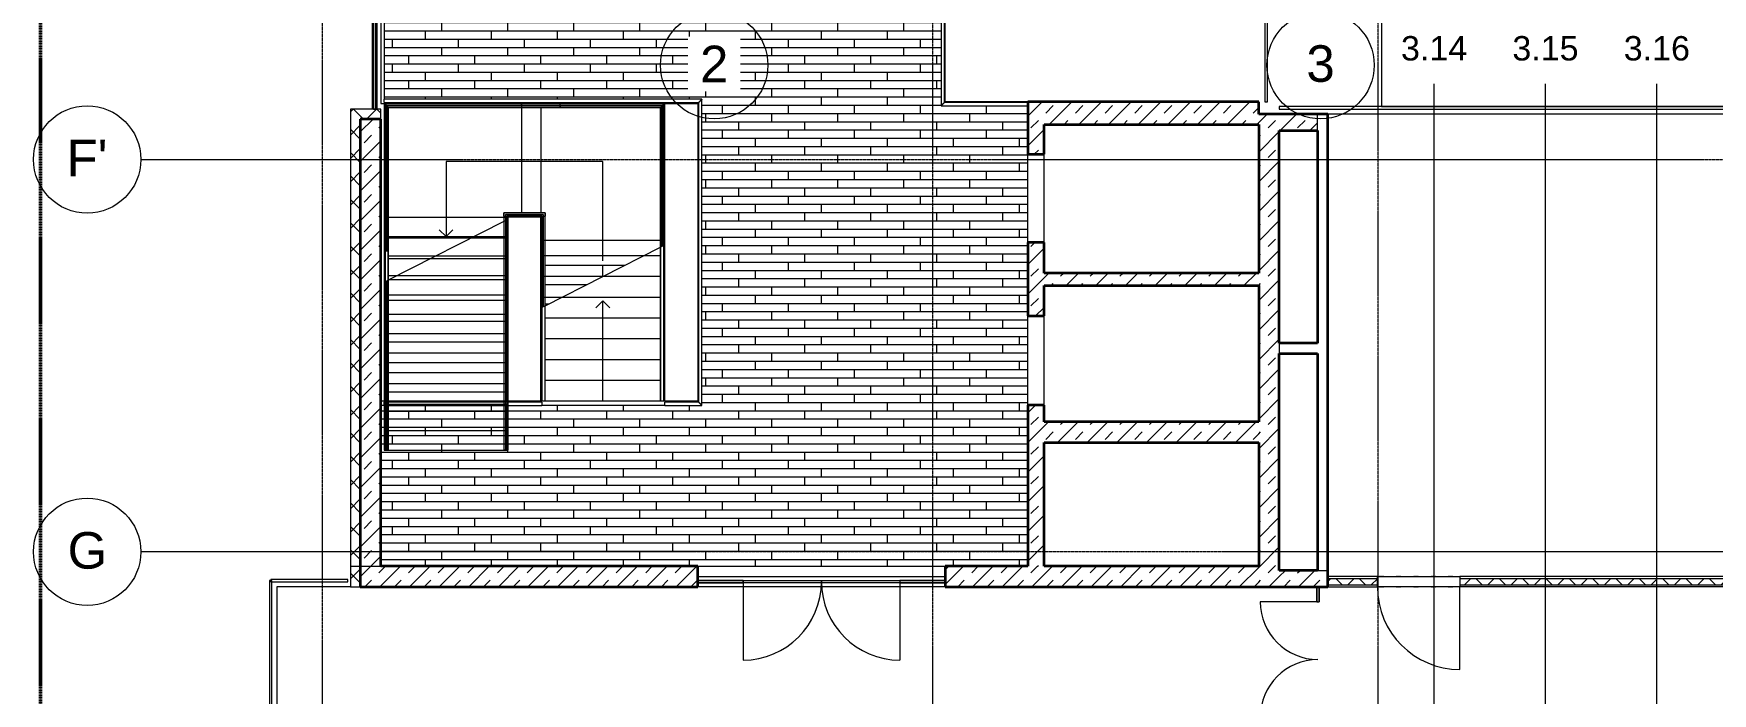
# Model space of a CAD drawing. Header units: millimetres. Extents: x -309577 to 26510, y -302335 to 26695.
# Drawn here: x -298739 to -278389, y -288648 to -280659 of the extents above; entities that cross this region are included whole.
import ezdxf

# ---------------------------------------------------------------- set-up
doc = ezdxf.new("R2010")
doc.units = ezdxf.units.MM
for name, pattern in [('Achse', [10, 5, -2.5, 0, -2.5]), ('Rasterlinie', [22.225, 12.7, -3.175, 3.175, -3.175]), ('Verdeckt', [3, 2, -1]), ('Über Schnittebene 1', [1, 0, -1])]:
    doc.linetypes.add(name, pattern=pattern)
for name, color, linetype, lineweight in [('A-ANNO-SYMB', 6, 'Continuous', 9), ('A-ANNO-TEXT', 2, 'Continuous', 9), ('A-DOOR', 1, 'Continuous', 9), ('A-FLOR-HRAL', 1, 'Continuous', 9), ('A-FLOR-OTLN', 6, 'Continuous', 9), ('A-FLOR-PATT', 8, 'Continuous', 9), ('A-FLOR-STRS', 2, 'Continuous', 9), ('A-GLAZ', 6, 'Continuous', 9), ('A-SECT-MBND', 5, 'Verdeckt', 9), ('A-WALL', 2, 'Continuous', 9), ('A-WALL-PATT', 2, 'Continuous', 35), ('S-GRID', 1, 'Continuous', 9)]:
    doc.layers.add(name, color=color, linetype=linetype, lineweight=lineweight)
pattern_1 = [(180, (0, 0), (-6e-14, -500), [])]
pattern_2 = [(0, (-290588.69, -283025.49), (0, 100), []), (90, (-290588.69, -283025.49), (-200, 200), [100, -700]), (90, (-290188.69, -282925.49), (-200, 200), [100, -700])]
pattern_3 = [(45, (0, 0), (-179.60512, 179.60512), []), (45, (179.6, 0), (-179.60512, 179.60512), [127, -127])]
pattern_4 = [(45, (0, 0), (-141.42136, 141.42136), []), (135, (0, 0), (-141.42136, -141.42136), [])]

# ---------------------------------------------------------------- blocks, each defined once
blk = doc.blocks.new('Geländer - Geländer-380582-Ebene 2')
at = {"layer": 'A-FLOR-HRAL'}
for p, q in [((-290639, -281454), (-294489, -281454)), ((-294489, -281494), (-294489, -281454)), ((-294489, -281494), (-290679, -281494)), ((-290679, -281494), (-290679, -285121)), ((-290639, -285161), (-290639, -281454)), ((-290679, -285121), (-291089, -285121)), ((-291089, -285161), (-291089, -285121)), ((-291089, -285161), (-290639, -285161))]:
    blk.add_line(p, q, dxfattribs=at)
for points in [[(-290639, -281454), (-290639, -281454), (-290639, -281454), (-290640, -281455), (-290641, -281456), (-290643, -281457), (-290644, -281459), (-290645, -281460), (-290646, -281461), (-290648, -281463), (-290650, -281465), (-290651, -281466), (-290652, -281467), (-290654, -281468), (-290655, -281470), (-290656, -281471), (-290657, -281472), (-290659, -281474), (-290660, -281475), (-290661, -281476), (-290663, -281478), (-290664, -281479), (-290665, -281480), (-290666, -281481), (-290668, -281482), (-290669, -281484), (-290670, -281485), (-290671, -281486), (-290673, -281487), (-290674, -281489), (-290675, -281490), (-290676, -281491), (-290677, -281492), (-290678, -281493), (-290679, -281494), (-290679, -281494)], [(-290639, -285161), (-290639, -285161), (-290639, -285161), (-290640, -285160), (-290641, -285158), (-290643, -285157), (-290644, -285156), (-290645, -285155), (-290646, -285153), (-290648, -285151), (-290650, -285150), (-290651, -285149), (-290652, -285147), (-290654, -285146), (-290655, -285145), (-290656, -285144), (-290657, -285142), (-290659, -285141), (-290660, -285140), (-290661, -285138), (-290663, -285137), (-290664, -285136), (-290665, -285135), (-290666, -285133), (-290668, -285132), (-290669, -285131), (-290670, -285130), (-290671, -285129), (-290673, -285127), (-290674, -285126), (-290675, -285125), (-290676, -285124), (-290677, -285123), (-290678, -285121), (-290679, -285121), (-290679, -285121)]]:
    blk.add_open_spline(points, degree=3, knots=[0, 0, 0, 0, 0.083333, 0.125, 0.166667, 0.208333, 0.229167, 0.25, 0.291667, 0.333333, 0.354167, 0.375, 0.395833, 0.416667, 0.4375, 0.458333, 0.479167, 0.5, 0.520833, 0.541667, 0.5625, 0.583333, 0.604167, 0.625, 0.645833, 0.666667, 0.6875, 0.708333, 0.75, 0.770833, 0.791667, 0.833333, 0.875, 0.916667, 1, 1, 1, 1], dxfattribs=at)
blk = doc.blocks.new('Geländer - Geländer-380583-Ebene 2')
at = {"layer": 'A-FLOR-HRAL'}
for p, q in [((-287739, -279983), (-287739, -281533)), ((-287699, -281493), (-287699, -279983)), ((-287739, -281533), (-286689, -281533)), ((-286689, -281493), (-287699, -281493))]:
    blk.add_line(p, q, dxfattribs=at)
blk.add_open_spline([(-287699, -281493), (-287699, -281493), (-287699, -281493), (-287700, -281494), (-287701, -281496), (-287703, -281497), (-287704, -281498), (-287705, -281499), (-287706, -281501), (-287708, -281503), (-287710, -281504), (-287711, -281505), (-287712, -281507), (-287714, -281508), (-287715, -281509), (-287716, -281510), (-287717, -281512), (-287719, -281513), (-287720, -281514), (-287721, -281516), (-287723, -281517), (-287724, -281518), (-287725, -281519), (-287726, -281521), (-287728, -281522), (-287729, -281523), (-287730, -281524), (-287731, -281526), (-287733, -281527), (-287734, -281528), (-287735, -281529), (-287736, -281530), (-287737, -281532), (-287738, -281533), (-287739, -281533), (-287739, -281533)], degree=3, knots=[0, 0, 0, 0, 0.083333, 0.125, 0.166667, 0.208333, 0.229167, 0.25, 0.291667, 0.333333, 0.354167, 0.375, 0.395833, 0.416667, 0.4375, 0.458333, 0.479167, 0.5, 0.520833, 0.541667, 0.5625, 0.583333, 0.604167, 0.625, 0.645833, 0.666667, 0.6875, 0.708333, 0.75, 0.770833, 0.791667, 0.833333, 0.875, 0.916667, 1, 1, 1, 1], dxfattribs=at)
blk = doc.blocks.new('Systemelement - Verglasung-313479-Ebene 2')
at = {"layer": 'A-GLAZ'}
for p, q in [((-275, 15), (275, 15)), ((-275, 15), (-275, -15)), ((275, 15), (275, -15)), ((275, -15), (-275, -15))]:
    blk.add_line(p, q, dxfattribs=at)
blk = doc.blocks.new('Systemelement - Verglasung-313480-Ebene 2')
at = {"layer": 'A-GLAZ'}
for p, q in [((-950, 15), (950, 15)), ((-950, 15), (-950, -15)), ((950, 15), (950, -15)), ((950, -15), (-950, -15))]:
    blk.add_line(p, q, dxfattribs=at)
blk = doc.blocks.new('Systemelement - Metallpanel-313481-Ebene 2')
at = {"layer": 'A-GLAZ'}
h = blk.add_hatch(dxfattribs=at)
h.set_pattern_fill('FP_1', color=256, style=0, pattern_type=2)
h.set_pattern_definition(pattern_1)
h.paths.add_polyline_path([(-795, 15), (745, 15), (745, 25), (-795, 25)], flags=0)
h.paths.add_polyline_path([(-795, -25), (745, -25), (745, -15), (-795, -15)], flags=0)
for p, q in [((-795, 25), (745, 25)), ((745, -25), (-795, -25))]:
    blk.add_line(p, q, dxfattribs=at)
blk = doc.blocks.new('Geländer - Geländer-380586-Ebene 2')
at = {"layer": 'A-FLOR-HRAL'}
for p, q in [((-292579, -285121), (-294489, -285121)), ((-294489, -285161), (-294489, -285121)), ((-294489, -285161), (-292579, -285161)), ((-292579, -285121), (-292579, -285161))]:
    blk.add_line(p, q, dxfattribs=at)
blk = doc.blocks.new('Systemelement - Verglasung-313482-Ebene 2')
at = {"layer": 'A-GLAZ'}
for p, q in [((-795, 15), (795, 15)), ((795, -15), (-795, -15))]:
    blk.add_line(p, q, dxfattribs=at)
blk = doc.blocks.new('Drehflügel 1-flg - Variabel1 - Drehflügel 1-flg - Variabel-349503-Ebene 2')
at = {"layer": 'A-DOOR'}
blk.add_line((500, -1077), (500, -77), dxfattribs=at)
blk.add_arc((500, -77), 1000, 180, 270, dxfattribs=at)
blk = doc.blocks.new('Systemelement - Verglasung-313619-Ebene 2')
at = {"layer": 'A-GLAZ'}
for p, q in [((-90, 15), (90, 15)), ((-90, 15), (-90, -15)), ((90, 15), (90, -15)), ((90, -15), (-90, -15))]:
    blk.add_line(p, q, dxfattribs=at)
blk = doc.blocks.new('Geländer - Geländer-389416-Ebene 2')
at = {"layer": 'A-FLOR-HRAL'}
for p, q in [((-294479, -281514), (-294479, -282653)), ((-292831, -281514), (-294479, -281514)), ((-294439, -282653), (-294439, -281554)), ((-294439, -281554), (-292831, -281554)), ((-292361, -281514), (-292831, -281514)), ((-292831, -281554), (-292361, -281554)), ((-291099, -281514), (-292361, -281514)), ((-292361, -281554), (-291139, -281554)), ((-291139, -281554), (-291139, -283159)), ((-291099, -283159), (-291099, -281514)), ((-294479, -282653), (-294479, -285121)), ((-294439, -285121), (-294439, -282653)), ((-291139, -283159), (-291139, -285111)), ((-291099, -285111), (-291099, -283159)), ((-294479, -285161), (-294479, -285701)), ((-294439, -285701), (-294439, -285161))]:
    blk.add_line(p, q, dxfattribs=at)
blk.add_lwpolyline([(-294439, -285701), (-294439, -285701), (-294441, -285701), (-294445, -285701), (-294449, -285701), (-294454, -285701), (-294459, -285701), (-294464, -285701), (-294469, -285701), (-294473, -285701), (-294476, -285701), (-294478, -285701), (-294479, -285701)], dxfattribs=at)
for points, knots in [([(-294439, -281554), (-294439, -281554), (-294439, -281553), (-294440, -281552), (-294441, -281551), (-294443, -281550), (-294444, -281549), (-294445, -281547), (-294446, -281546), (-294448, -281545), (-294449, -281544), (-294450, -281542), (-294451, -281541), (-294452, -281540), (-294454, -281539), (-294455, -281538), (-294456, -281536), (-294457, -281535), (-294459, -281534), (-294460, -281532), (-294461, -281531), (-294463, -281530), (-294464, -281528), (-294465, -281527), (-294466, -281526), (-294468, -281525), (-294469, -281524), (-294470, -281523), (-294471, -281521), (-294473, -281520), (-294474, -281519), (-294475, -281517), (-294476, -281516), (-294477, -281515), (-294478, -281514), (-294479, -281514), (-294479, -281514)], [-1, -1, -1, -1, -0.916667, -0.875, -0.833333, -0.791667, -0.770833, -0.75, -0.708333, -0.6875, -0.666667, -0.645833, -0.625, -0.604167, -0.583333, -0.5625, -0.541667, -0.520833, -0.5, -0.479167, -0.458333, -0.4375, -0.416667, -0.395833, -0.375, -0.354167, -0.333333, -0.3125, -0.291667, -0.25, -0.229167, -0.208333, -0.166667, -0.125, -0.083333, 0, 0, 0, 0]), ([(-292831, -281514), (-292830, -281514), (-292829, -281514), (-292827, -281516), (-292826, -281519), (-292825, -281524), (-292824, -281528), (-292824, -281535), (-292824, -281542), (-292826, -281548), (-292827, -281551), (-292829, -281553), (-292830, -281554), (-292831, -281554)], [0, 0, 0, 0, 0.083333, 0.166667, 0.25, 0.333333, 0.416667, 0.5, 0.666667, 0.75, 0.833333, 0.916667, 1, 1, 1, 1]), ([(-292361, -281554), (-292360, -281554), (-292359, -281553), (-292357, -281551), (-292356, -281548), (-292354, -281542), (-292353, -281534), (-292354, -281525), (-292356, -281519), (-292357, -281516), (-292359, -281514), (-292360, -281514), (-292361, -281514)], [-1, -1, -1, -1, -0.916667, -0.833333, -0.75, -0.666667, -0.5, -0.333333, -0.25, -0.166667, -0.083333, 0, 0, 0, 0]), ([(-291099, -281514), (-291099, -281514), (-291099, -281514), (-291100, -281515), (-291101, -281516), (-291103, -281517), (-291104, -281519), (-291105, -281520), (-291106, -281521), (-291108, -281523), (-291110, -281525), (-291111, -281526), (-291112, -281527), (-291114, -281528), (-291115, -281530), (-291116, -281531), (-291117, -281532), (-291119, -281534), (-291120, -281535), (-291121, -281536), (-291123, -281538), (-291124, -281539), (-291125, -281540), (-291126, -281541), (-291128, -281542), (-291129, -281544), (-291130, -281545), (-291131, -281546), (-291133, -281547), (-291134, -281549), (-291135, -281550), (-291136, -281551), (-291137, -281552), (-291138, -281553), (-291139, -281554), (-291139, -281554)], [0, 0, 0, 0, 0.083333, 0.125, 0.166667, 0.208333, 0.229167, 0.25, 0.291667, 0.333333, 0.354167, 0.375, 0.395833, 0.416667, 0.4375, 0.458333, 0.479167, 0.5, 0.520833, 0.541667, 0.5625, 0.583333, 0.604167, 0.625, 0.645833, 0.666667, 0.6875, 0.708333, 0.75, 0.770833, 0.791667, 0.833333, 0.875, 0.916667, 1, 1, 1, 1]), ([(-294479, -282653), (-294479, -282653), (-294478, -282651), (-294476, -282650), (-294473, -282648), (-294469, -282647), (-294464, -282646), (-294457, -282646), (-294450, -282647), (-294444, -282648), (-294441, -282650), (-294439, -282651), (-294439, -282653), (-294439, -282653)], [0, 0, 0, 0, 0.083333, 0.166667, 0.25, 0.333333, 0.416667, 0.5, 0.666667, 0.75, 0.833333, 0.916667, 1, 1, 1, 1]), ([(-291099, -283159), (-291099, -283160), (-291099, -283161), (-291101, -283163), (-291104, -283164), (-291109, -283165), (-291113, -283166), (-291120, -283166), (-291127, -283166), (-291133, -283164), (-291136, -283163), (-291138, -283161), (-291139, -283160), (-291139, -283159)], [0, 0, 0, 0, 0.083333, 0.166667, 0.25, 0.333333, 0.416667, 0.5, 0.666667, 0.75, 0.833333, 0.916667, 1, 1, 1, 1])]:
    blk.add_open_spline(points, degree=3, knots=knots, dxfattribs=at)
blk = doc.blocks.new('Geländer - Geländer-389420-Ebene 2')
at = {"layer": 'A-FLOR-HRAL'}
for p, q in [((-292539, -282831), (-293039, -282831)), ((-293039, -282871), (-292539, -282871)), ((-293039, -282871), (-293039, -282891)), ((-293039, -282891), (-293039, -285121)), ((-293019, -282871), (-292999, -282871)), ((-292999, -282891), (-292999, -282871)), ((-292999, -285121), (-292999, -282891)), ((-292579, -282871), (-292579, -283159)), ((-292539, -283159), (-292539, -282871)), ((-292579, -283159), (-292579, -285111)), ((-292539, -285111), (-292539, -283159)), ((-293039, -285161), (-293039, -285701)), ((-292999, -285701), (-292999, -285161))]:
    blk.add_line(p, q, dxfattribs=at)
for points in [[(-293039, -282871), (-293039, -282870), (-293039, -282868), (-293039, -282865), (-293039, -282861), (-293039, -282856), (-293039, -282851), (-293039, -282846), (-293039, -282841), (-293039, -282837), (-293039, -282834), (-293039, -282832), (-293039, -282831)], [(-292539, -282831), (-292539, -282832), (-292539, -282834), (-292539, -282837), (-292539, -282841), (-292539, -282846), (-292539, -282851), (-292539, -282856), (-292539, -282861), (-292539, -282865), (-292539, -282868), (-292539, -282870), (-292539, -282871)], [(-292999, -285701), (-292999, -285701), (-293001, -285701), (-293005, -285701), (-293009, -285701), (-293014, -285701), (-293019, -285701), (-293024, -285701), (-293029, -285701), (-293033, -285701), (-293036, -285701), (-293038, -285701), (-293039, -285701)]]:
    blk.add_lwpolyline(points, dxfattribs=at)
for points, knots in [([(-292999, -282891), (-292999, -282890), (-292999, -282889), (-293001, -282887), (-293004, -282886), (-293010, -282884), (-293019, -282883), (-293027, -282884), (-293033, -282886), (-293036, -282887), (-293038, -282889), (-293039, -282890), (-293039, -282891)], [-1, -1, -1, -1, -0.916667, -0.833333, -0.75, -0.666667, -0.5, -0.333333, -0.25, -0.166667, -0.083333, 0, 0, 0, 0]), ([(-292539, -283159), (-292539, -283160), (-292539, -283161), (-292541, -283163), (-292544, -283164), (-292549, -283165), (-292553, -283166), (-292560, -283166), (-292567, -283166), (-292573, -283164), (-292576, -283163), (-292578, -283161), (-292579, -283160), (-292579, -283159)], [0, 0, 0, 0, 0.083333, 0.166667, 0.25, 0.333333, 0.416667, 0.5, 0.666667, 0.75, 0.833333, 0.916667, 1, 1, 1, 1])]:
    blk.add_open_spline(points, degree=3, knots=knots, dxfattribs=at)
blk = doc.blocks.new('Systemelement - Metallpanel-313483-Ebene 2')
at = {"layer": 'A-GLAZ'}
h = blk.add_hatch(dxfattribs=at)
h.set_pattern_fill('FP_1', color=256, style=0, pattern_type=2)
h.set_pattern_definition(pattern_1)
h.paths.add_polyline_path([(-795, 15), (745, 15), (745, 25), (-795, 25)], flags=0)
h.paths.add_polyline_path([(-795, -25), (745, -25), (745, -15), (-795, -15)], flags=0)
for p, q in [((-795, 25), (745, 25)), ((745, -25), (-795, -25))]:
    blk.add_line(p, q, dxfattribs=at)
blk = doc.blocks.new('Systemelement - Verglasung-387320-Ebene 2')
at = {"layer": 'A-GLAZ'}
for p, q in [((725, 15), (-725, 15)), ((-725, 15), (-725, -15)), ((725, -15), (725, 15)), ((-725, -15), (725, -15))]:
    blk.add_line(p, q, dxfattribs=at)
blk = doc.blocks.new('Systemelement - Verglasung-V88-Ebene 2')
at = {"layer": 'A-GLAZ'}
for p, q in [((795, 15), (-795, 15)), ((-795, 15), (-795, -15)), ((795, -15), (795, 15)), ((-795, -15), (795, -15))]:
    blk.add_line(p, q, dxfattribs=at)
blk = doc.blocks.new('Systemelement - Verglasung-387222-Ebene 2')
at = {"layer": 'A-GLAZ'}
for p, q in [((2919, 15), (-2919, 15)), ((-2919, 15), (-2919, -15)), ((2919, -15), (2919, 15)), ((-2919, -15), (2919, -15))]:
    blk.add_line(p, q, dxfattribs=at)
blk = doc.blocks.new('Geländer - Geländer-380612-Ebene 2')
at = {"layer": 'A-FLOR-HRAL'}
for p, q in [((-290639, -281454), (-294489, -281454)), ((-294489, -281494), (-294489, -281454)), ((-294489, -281494), (-290679, -281494)), ((-290679, -281494), (-290679, -285121)), ((-290639, -285161), (-290639, -281454)), ((-290679, -285121), (-291089, -285121)), ((-291089, -285161), (-291089, -285121)), ((-291089, -285161), (-290639, -285161))]:
    blk.add_line(p, q, dxfattribs=at)
for points in [[(-290639, -281454), (-290639, -281454), (-290639, -281454), (-290640, -281455), (-290641, -281456), (-290643, -281457), (-290644, -281459), (-290645, -281460), (-290646, -281461), (-290648, -281463), (-290650, -281465), (-290651, -281466), (-290652, -281467), (-290654, -281468), (-290655, -281470), (-290656, -281471), (-290657, -281472), (-290659, -281474), (-290660, -281475), (-290661, -281476), (-290663, -281478), (-290664, -281479), (-290665, -281480), (-290666, -281481), (-290668, -281482), (-290669, -281484), (-290670, -281485), (-290671, -281486), (-290673, -281487), (-290674, -281489), (-290675, -281490), (-290676, -281491), (-290677, -281492), (-290678, -281493), (-290679, -281494), (-290679, -281494)], [(-290639, -285161), (-290639, -285161), (-290639, -285161), (-290640, -285160), (-290641, -285158), (-290643, -285157), (-290644, -285156), (-290645, -285155), (-290646, -285153), (-290648, -285151), (-290650, -285150), (-290651, -285149), (-290652, -285147), (-290654, -285146), (-290655, -285145), (-290656, -285144), (-290657, -285142), (-290659, -285141), (-290660, -285140), (-290661, -285138), (-290663, -285137), (-290664, -285136), (-290665, -285135), (-290666, -285133), (-290668, -285132), (-290669, -285131), (-290670, -285130), (-290671, -285129), (-290673, -285127), (-290674, -285126), (-290675, -285125), (-290676, -285124), (-290677, -285123), (-290678, -285121), (-290679, -285121), (-290679, -285121)]]:
    blk.add_open_spline(points, degree=3, knots=[0, 0, 0, 0, 0.083333, 0.125, 0.166667, 0.208333, 0.229167, 0.25, 0.291667, 0.333333, 0.354167, 0.375, 0.395833, 0.416667, 0.4375, 0.458333, 0.479167, 0.5, 0.520833, 0.541667, 0.5625, 0.583333, 0.604167, 0.625, 0.645833, 0.666667, 0.6875, 0.708333, 0.75, 0.770833, 0.791667, 0.833333, 0.875, 0.916667, 1, 1, 1, 1], dxfattribs=at)
blk = doc.blocks.new('Geländer - Geländer-380613-Ebene 2')
at = {"layer": 'A-FLOR-HRAL'}
for p, q in [((-287739, -279983), (-287739, -281533)), ((-287699, -281493), (-287699, -279983)), ((-287739, -281533), (-286689, -281533)), ((-286689, -281493), (-287699, -281493))]:
    blk.add_line(p, q, dxfattribs=at)
blk.add_open_spline([(-287699, -281493), (-287699, -281493), (-287699, -281493), (-287700, -281494), (-287701, -281496), (-287703, -281497), (-287704, -281498), (-287705, -281499), (-287706, -281501), (-287708, -281503), (-287710, -281504), (-287711, -281505), (-287712, -281507), (-287714, -281508), (-287715, -281509), (-287716, -281510), (-287717, -281512), (-287719, -281513), (-287720, -281514), (-287721, -281516), (-287723, -281517), (-287724, -281518), (-287725, -281519), (-287726, -281521), (-287728, -281522), (-287729, -281523), (-287730, -281524), (-287731, -281526), (-287733, -281527), (-287734, -281528), (-287735, -281529), (-287736, -281530), (-287737, -281532), (-287738, -281533), (-287739, -281533), (-287739, -281533)], degree=3, knots=[0, 0, 0, 0, 0.083333, 0.125, 0.166667, 0.208333, 0.229167, 0.25, 0.291667, 0.333333, 0.354167, 0.375, 0.395833, 0.416667, 0.4375, 0.458333, 0.479167, 0.5, 0.520833, 0.541667, 0.5625, 0.583333, 0.604167, 0.625, 0.645833, 0.666667, 0.6875, 0.708333, 0.75, 0.770833, 0.791667, 0.833333, 0.875, 0.916667, 1, 1, 1, 1], dxfattribs=at)
blk = doc.blocks.new('Systemelement - Verglasung-V92-Ebene 2')
at = {"layer": 'A-GLAZ'}
for p, q in [((275, 15), (-275, 15)), ((-275, 15), (-275, -15)), ((275, -15), (275, 15)), ((-275, -15), (275, -15))]:
    blk.add_line(p, q, dxfattribs=at)
blk = doc.blocks.new('Türelement 2-flg - Drehflügel - Glas - Standard-313478-Ebene 2')
at = {"layer": 'A-DOOR'}
for p, q in [((-950, 0), (-950, -950)), ((950, 0), (950, -950))]:
    blk.add_line(p, q, dxfattribs=at)
for centre, start, end in [((-950, 0), 270, 360), ((950, 0), 180, 270)]:
    blk.add_arc(centre, 950, start, end, dxfattribs=at)
blk = doc.blocks.new('Geländer - Geländer-380614-Ebene 2')
at = {"layer": 'A-FLOR-HRAL'}
for p, q in [((-291099, -283225), (-291139, -283245)), ((-291139, -285111), (-291139, -283245)), ((-291099, -285111), (-291099, -283225)), ((-291099, -285111), (-291139, -285111))]:
    blk.add_line(p, q, dxfattribs=at)
at = {"layer": 'A-SECT-MBND'}
for p, q in [((-294479, -281514), (-294479, -282629)), ((-291099, -281514), (-294479, -281514)), ((-294460, -281532), (-294460, -282629)), ((-291117, -281532), (-294460, -281532)), ((-294460, -281532), (-294460, -282629)), ((-291117, -281532), (-294460, -281532)), ((-294460, -281532), (-294460, -282629)), ((-291117, -281532), (-294460, -281532)), ((-294457, -281535), (-294457, -282629)), ((-291120, -281535), (-294457, -281535)), ((-294457, -281535), (-294457, -282629)), ((-291120, -281535), (-294457, -281535)), ((-294457, -281535), (-294457, -282629)), ((-291120, -281535), (-294457, -281535)), ((-294439, -281554), (-294439, -282629)), ((-291139, -281554), (-294439, -281554)), ((-291117, -281532), (-292771, -281532)), ((-291120, -281535), (-292771, -281535)), ((-291139, -283166), (-291139, -281554)), ((-291120, -283166), (-291120, -281535)), ((-291120, -283166), (-291120, -281535)), ((-291120, -283166), (-291120, -281535)), ((-291120, -283166), (-291120, -281535)), ((-291117, -283166), (-291117, -281532)), ((-291117, -283166), (-291117, -281532)), ((-291117, -283166), (-291117, -281532)), ((-291117, -283166), (-291117, -281532)), ((-291099, -283166), (-291099, -281514)), ((-294479, -282629), (-294479, -283440)), ((-294460, -282629), (-294460, -282829)), ((-294460, -282629), (-294460, -283064)), ((-294460, -282629), (-294460, -283299)), ((-294457, -282629), (-294457, -282829)), ((-294457, -282629), (-294457, -283064)), ((-294457, -282629), (-294457, -283299)), ((-294439, -282629), (-294439, -283440)), ((-291139, -283245), (-291139, -283166)), ((-291120, -283236), (-291120, -283166)), ((-291120, -283236), (-291120, -283166)), ((-291120, -283236), (-291120, -283166)), ((-291120, -283236), (-291120, -283166)), ((-291117, -283235), (-291117, -283166)), ((-291117, -283235), (-291117, -283166)), ((-291117, -283235), (-291117, -283166)), ((-291117, -283235), (-291117, -283166)), ((-291099, -283225), (-291099, -283166)), ((-294479, -283663), (-294479, -285146)), ((-294460, -283654), (-294460, -285146)), ((-294460, -283654), (-294460, -285146)), ((-294460, -283654), (-294460, -285146)), ((-294460, -283654), (-294460, -285146)), ((-294457, -283652), (-294457, -285146)), ((-294457, -283652), (-294457, -285146)), ((-294457, -283652), (-294457, -285146)), ((-294457, -283652), (-294457, -285146)), ((-294439, -283643), (-294439, -285146)), ((-294439, -285146), (-294479, -285146)), ((-294457, -285146), (-294460, -285146)), ((-294457, -285146), (-294460, -285146)), ((-294457, -285146), (-294460, -285146)), ((-294457, -285146), (-294460, -285146))]:
    blk.add_line(p, q, dxfattribs=at)
blk = doc.blocks.new('Geländer - Geländer-380615-Ebene 2')
at = {"layer": 'A-FLOR-HRAL'}
for p, q in [((-292539, -283957), (-292579, -283977)), ((-292579, -285111), (-292579, -283977)), ((-292539, -285111), (-292539, -283957)), ((-292539, -285111), (-292579, -285111))]:
    blk.add_line(p, q, dxfattribs=at)
at = {"layer": 'A-SECT-MBND'}
for p, q in [((-293039, -282831), (-293039, -285146)), ((-292539, -282831), (-293039, -282831)), ((-293020, -282850), (-293020, -282878)), ((-292995, -282850), (-293020, -282850)), ((-293020, -282850), (-293020, -285146)), ((-292557, -282850), (-293020, -282850)), ((-293020, -282850), (-293020, -285146)), ((-292557, -282850), (-293020, -282850)), ((-293017, -282853), (-293017, -282877)), ((-292995, -282853), (-293017, -282853)), ((-293017, -282853), (-293017, -285146)), ((-292560, -282853), (-293017, -282853)), ((-293017, -282853), (-293017, -285146)), ((-292560, -282853), (-293017, -282853)), ((-292557, -282850), (-292944, -282850)), ((-292560, -282853), (-292944, -282853)), ((-292557, -282850), (-292744, -282850)), ((-292560, -282853), (-292744, -282853)), ((-292560, -283166), (-292560, -282853)), ((-292560, -283166), (-292560, -282853)), ((-292560, -283166), (-292560, -282853)), ((-292560, -283166), (-292560, -282853)), ((-292557, -283166), (-292557, -282850)), ((-292557, -283166), (-292557, -282850)), ((-292557, -283166), (-292557, -282850)), ((-292557, -283166), (-292557, -282850)), ((-292539, -283166), (-292539, -282831)), ((-293020, -282922), (-293020, -285146)), ((-293020, -282922), (-293020, -285146)), ((-293017, -282921), (-293017, -285146)), ((-293017, -282921), (-293017, -285146)), ((-292999, -282871), (-292999, -285146)), ((-292579, -282871), (-292999, -282871)), ((-292579, -283166), (-292579, -282871)), ((-292579, -283977), (-292579, -283166)), ((-292560, -283968), (-292560, -283166)), ((-292560, -283968), (-292560, -283166)), ((-292560, -283968), (-292560, -283166)), ((-292560, -283968), (-292560, -283166)), ((-292557, -283966), (-292557, -283166)), ((-292557, -283966), (-292557, -283166)), ((-292557, -283966), (-292557, -283166)), ((-292557, -283966), (-292557, -283166)), ((-292539, -283957), (-292539, -283166)), ((-292999, -285146), (-293039, -285146)), ((-293017, -285146), (-293020, -285146)), ((-293017, -285146), (-293020, -285146)), ((-293017, -285146), (-293020, -285146)), ((-293017, -285146), (-293020, -285146))]:
    blk.add_line(p, q, dxfattribs=at)
blk = doc.blocks.new('Geländer - Geländer-380616-Ebene 2')
at = {"layer": 'A-FLOR-HRAL'}
for p, q in [((-292579, -285121), (-294489, -285121)), ((-294489, -285161), (-294489, -285121)), ((-294489, -285161), (-292579, -285161)), ((-292579, -285121), (-292579, -285161))]:
    blk.add_line(p, q, dxfattribs=at)
blk = doc.blocks.new('Drehflügel 1-flg - Variabel1 - Drehflügel 1-flg - Variabel-V133-Ebene 2')
at = {"layer": 'A-DOOR', "linetype": 'Über Schnittebene 1'}
for p, q in [((500, 48), (-500, 48)), ((-500, -77), (500, -77))]:
    blk.add_line(p, q, dxfattribs=at)
at = {"layer": 'A-DOOR'}
blk.add_line((500, -1077), (500, -77), dxfattribs=at)
blk.add_arc((500, -77), 1000, 180, 270, dxfattribs=at)
blk = doc.blocks.new('Systemelement - Verglasung-V135-Ebene 2')
at = {"layer": 'A-GLAZ'}
for p, q in [((90, 15), (-90, 15)), ((-90, 15), (-90, -15)), ((90, -15), (90, 15)), ((-90, -15), (90, -15))]:
    blk.add_line(p, q, dxfattribs=at)
blk = doc.blocks.new('Türelement 2-flg - Drehflügel - Glas - Standard-313620-Ebene 2')
at = {"layer": 'A-DOOR'}
for p, q in [((-700, 0), (-700, 700)), ((700, 0), (700, 700))]:
    blk.add_line(p, q, dxfattribs=at)
for centre, start, end in [((-700, 0), 0, 90), ((700, 0), 90, 180)]:
    blk.add_arc(centre, 700, start, end, dxfattribs=at)
blk = doc.blocks.new('Geländer - Geländer-380640-Ebene 2')
at = {"layer": 'A-FLOR-HRAL'}
for p, q in [((-294479, -281514), (-294479, -282646)), ((-292824, -281514), (-294479, -281514)), ((-294439, -281554), (-294439, -282646)), ((-292824, -281554), (-294439, -281554)), ((-292354, -281514), (-292824, -281514)), ((-292354, -281554), (-292824, -281554)), ((-291099, -281514), (-292354, -281514)), ((-291139, -281554), (-292354, -281554)), ((-291139, -283166), (-291139, -281554)), ((-291099, -283166), (-291099, -281514)), ((-294479, -282646), (-294479, -283663)), ((-294439, -282646), (-294439, -283643)), ((-291139, -283245), (-291139, -283166)), ((-291099, -283225), (-291099, -283166)), ((-294479, -283663), (-294439, -283643))]:
    blk.add_line(p, q, dxfattribs=at)
at = {"layer": 'A-SECT-MBND'}
for p, q in [((-294479, -283663), (-294479, -285701)), ((-294460, -283654), (-294460, -285701)), ((-294460, -283654), (-294460, -285701)), ((-294460, -283654), (-294460, -285701)), ((-294460, -283654), (-294460, -285701)), ((-294457, -283652), (-294457, -285701)), ((-294457, -283652), (-294457, -285701)), ((-294457, -283652), (-294457, -285701)), ((-294457, -283652), (-294457, -285701)), ((-294439, -283643), (-294439, -285701)), ((-294439, -285701), (-294479, -285701)), ((-294457, -285701), (-294460, -285701)), ((-294457, -285701), (-294460, -285701)), ((-294457, -285701), (-294460, -285701)), ((-294457, -285701), (-294460, -285701))]:
    blk.add_line(p, q, dxfattribs=at)
blk = doc.blocks.new('Geländer - Geländer-380641-Ebene 2')
at = {"layer": 'A-FLOR-HRAL'}
for p, q in [((-293039, -282831), (-293039, -282884)), ((-292991, -282831), (-293039, -282831)), ((-293020, -282850), (-293020, -282878)), ((-292995, -282850), (-293020, -282850)), ((-293017, -282853), (-293017, -282877)), ((-292995, -282853), (-293017, -282853)), ((-292539, -282831), (-292991, -282831)), ((-292539, -283166), (-292539, -282831)), ((-293039, -282884), (-293039, -282932)), ((-293039, -282932), (-292999, -282912)), ((-292999, -282871), (-292999, -282912)), ((-292579, -282871), (-292999, -282871)), ((-292579, -283166), (-292579, -282871)), ((-292579, -283977), (-292579, -283166)), ((-292539, -283957), (-292539, -283166))]:
    blk.add_line(p, q, dxfattribs=at)
at = {"layer": 'A-SECT-MBND'}
for p, q in [((-293039, -282932), (-293039, -285701)), ((-293020, -282922), (-293020, -285701)), ((-293020, -282922), (-293020, -285701)), ((-293020, -282922), (-293020, -285701)), ((-293020, -282922), (-293020, -285701)), ((-293017, -282921), (-293017, -285701)), ((-293017, -282921), (-293017, -285701)), ((-293017, -282921), (-293017, -285701)), ((-293017, -282921), (-293017, -285701)), ((-292999, -282912), (-292999, -285701)), ((-292999, -285701), (-293039, -285701)), ((-293017, -285701), (-293020, -285701)), ((-293017, -285701), (-293020, -285701)), ((-293017, -285701), (-293020, -285701)), ((-293017, -285701), (-293020, -285701))]:
    blk.add_line(p, q, dxfattribs=at)
blk = doc.blocks.new('Systemelement - Verglasung-392766-Ebene 2')
at = {"layer": 'A-GLAZ'}
for p, q in [((467.5, 15), (-467.5, 15)), ((-467.5, 15), (-467.5, -15)), ((467.5, -15), (467.5, 15)), ((-467.5, -15), (467.5, -15))]:
    blk.add_line(p, q, dxfattribs=at)
blk = doc.blocks.new('Systemelement - Verglasung-392767-Ebene 2')
at = {"layer": 'A-GLAZ'}
for p, q in [((962.5, 15), (-962.5, 15)), ((-962.5, 15), (-962.5, -15)), ((962.5, -15), (962.5, 15)), ((-962.5, -15), (962.5, -15))]:
    blk.add_line(p, q, dxfattribs=at)
blk = doc.blocks.new('Raster - Rasterbeschriftung-194804-Ebene 2')
at = {"layer": 'S-GRID'}
blk.add_circle((0, 0), 6.5, dxfattribs=at)

msp = doc.modelspace()

# ---------------------------------------------------------------- hatches: boundary and pattern name
at = {"layer": 'A-FLOR-PATT'}
h = msp.add_hatch(dxfattribs=at)
h.set_pattern_fill('FP_57', color=256, style=0, pattern_type=2)
h.set_pattern_definition(pattern_2)
h.paths.add_polyline_path([(-294529, -287108), (-286689, -287108), (-286689, -281533), (-287739, -281533), (-287739, -279983), (-288314, -279983), (-288314, -279123), (-290064, -279123), (-290064, -279983), (-294489, -279983), (-294489, -281454), (-290639, -281454), (-290639, -285161), (-292999, -285161), (-292999, -285701), (-293039, -285701), (-293039, -285161), (-294439, -285161), (-294439, -285701), (-294479, -285701), (-294479, -285161), (-294529, -285161), (-294529, -286983)], flags=0)
h.paths.add_polyline_path([(-287699, -281493), (-286689, -281493), (-286689, -281483), (-287689, -281483), (-287689, -279983), (-287699, -279983), (-287699, -281483)], flags=0)
h.paths.add_polyline_path([(-289871, -279093), (-288314, -279093), (-288314, -278983), (-290064, -278983), (-290064, -279093), (-289889, -279093)], flags=0)
h = msp.add_hatch(dxfattribs=at)
h.set_pattern_fill('FP_57', color=256, style=0, pattern_type=2)
h.set_pattern_definition(pattern_2)
h.paths.add_polyline_path([(-289430, -287108), (-286689, -287108), (-286689, -281533), (-287739, -281533), (-287739, -279983), (-288314, -279983), (-288314, -279123), (-288489, -279123), (-288489, -279093), (-288314, -279093), (-288314, -278983), (-290064, -278983), (-290064, -279093), (-289889, -279093), (-289889, -279123), (-290064, -279123), (-290064, -279983), (-294489, -279983), (-294489, -281454), (-290639, -281454), (-290639, -285161), (-294529, -285161), (-294529, -287108), (-292323, -287108)], flags=0)
h.paths.add_polyline_path([(-287699, -281493), (-286689, -281493), (-286689, -281483), (-287689, -281483), (-287689, -279983), (-287699, -279983), (-287699, -281483)], flags=0)
at = {"layer": 'A-WALL-PATT', "lineweight": 9}
h = msp.add_hatch(dxfattribs=at)
h.set_pattern_fill('FP_59', color=256, style=0, pattern_type=2)
h.set_pattern_definition(pattern_4)
h.paths.add_polyline_path([(-294779, -287358), (-294779, -281693), (-294529, -281693), (-294529, -281573), (-294899, -281573), (-294899, -287358)], flags=0)
h = msp.add_hatch(dxfattribs=at)
h.set_pattern_fill('FP_60', color=256, style=0, pattern_type=2)
h.set_pattern_definition(pattern_3)
h.paths.add_polyline_path([(-286536, -287108), (-286489, -287108), (-286489, -285158), (-286689, -285158), (-286689, -287108)], flags=0)
h.paths.add_polyline_path([(-286489, -284078), (-286489, -283188), (-286689, -283188), (-286689, -284078), (-286536, -284078)], flags=0)
h.paths.add_polyline_path([(-286536, -282120), (-286489, -282120), (-286489, -281483), (-286689, -281483), (-286689, -282120)], flags=0)
h = msp.add_hatch(dxfattribs=at)
h.set_pattern_fill('FP_60', color=256, style=0, pattern_type=2)
h.set_pattern_definition(pattern_3)
h.paths.add_polyline_path([(-283889, -281758), (-283889, -281483), (-286489, -281483), (-286489, -281758)], flags=0)
h = msp.add_hatch(dxfattribs=at)
h.set_pattern_fill('FP_60', color=256, style=0, pattern_type=2)
h.set_pattern_definition(pattern_3)
h.paths.add_polyline_path([(-283639, -281833), (-283176, -281833), (-283176, -281633), (-283889, -281633), (-283889, -281833), (-283642, -281833)], flags=0)
h = msp.add_hatch(dxfattribs=at)
h.set_pattern_fill('FP_60', color=256, style=0, pattern_type=2)
h.set_pattern_definition(pattern_3)
h.paths.add_polyline_path([(-294779, -287108), (-294529, -287108), (-294529, -281693), (-294779, -281693), (-294779, -286983)], flags=0)
h = msp.add_hatch(dxfattribs=at)
h.set_pattern_fill('FP_60', color=256, style=0, pattern_type=2)
h.set_pattern_definition(pattern_3)
h.paths.add_polyline_path([(-283642, -287358), (-283639, -287358), (-283639, -281833), (-283889, -281833), (-283889, -287358)], flags=0)
h = msp.add_hatch(dxfattribs=at)
h.set_pattern_fill('FP_60', color=256, style=0, pattern_type=2)
h.set_pattern_definition(pattern_3)
h.paths.add_polyline_path([(-283889, -283708), (-283889, -283558), (-286489, -283558), (-286489, -283708)], flags=0)
h = msp.add_hatch(dxfattribs=at)
h.set_pattern_fill('FP_60', color=256, style=0, pattern_type=2)
h.set_pattern_definition(pattern_3)
h.paths.add_polyline_path([(-283889, -285608), (-283889, -285358), (-286489, -285358), (-286489, -285608)], flags=0)
h = msp.add_hatch(dxfattribs=at)
h.set_pattern_fill('FP_60', color=256, style=0, pattern_type=2)
h.set_pattern_definition(pattern_3)
h.paths.add_polyline_path([(-290689, -287358), (-290689, -287108), (-294779, -287108), (-294779, -287358), (-292323, -287358)], flags=0)
h = msp.add_hatch(dxfattribs=at)
h.set_pattern_fill('FP_60', color=256, style=0, pattern_type=2)
h.set_pattern_definition(pattern_3)
h.paths.add_polyline_path([(-286536, -287358), (-283889, -287358), (-283889, -287108), (-287689, -287108), (-287689, -287358)], flags=0)
h = msp.add_hatch(dxfattribs=at)
h.set_pattern_fill('FP_60', color=256, style=0, pattern_type=2)
h.set_pattern_definition(pattern_3)
h.paths.add_polyline_path([(-283051, -287358), (-283051, -287158), (-283639, -287158), (-283639, -287358)], flags=0)
h = msp.add_hatch(dxfattribs=at)
h.set_pattern_fill('FP_59', color=256, style=0, pattern_type=2)
h.set_pattern_definition(pattern_4)
h.paths.add_polyline_path([(-244577, -287333), (-244026, -287333), (-244026, -287258), (-248316, -287258), (-248316, -287333), (-246024, -287333)], flags=0)
h.paths.add_polyline_path([(-283051, -287333), (-282451, -287333), (-282451, -287258), (-283051, -287258)], flags=0)
h.paths.add_polyline_path([(-281451, -287333), (-274826, -287333), (-274826, -287258), (-281451, -287258)], flags=0)
h.paths.add_polyline_path([(-249201, -287333), (-249201, -287258), (-252251, -287258), (-252251, -287333), (-250365, -287333)], flags=0)
h.paths.add_polyline_path([(-273826, -287333), (-269426, -287333), (-269426, -287258), (-273826, -287258)], flags=0)
h.paths.add_polyline_path([(-253576, -287333), (-253251, -287333), (-253251, -287258), (-253576, -287258)], flags=0)
h.paths.add_polyline_path([(-268426, -287333), (-265501, -287333), (-265501, -287258), (-268426, -287258)], flags=0)
h.paths.add_polyline_path([(-254576, -287333), (-254576, -287258), (-258976, -287258), (-258976, -287333), (-254705, -287333)], flags=0)
h.paths.add_polyline_path([(-264501, -287333), (-259976, -287333), (-259976, -287258), (-264501, -287258)], flags=0)

# ---------------------------------------------------------------- linework, layer by layer
at = {"layer": 'A-ANNO-SYMB', "linetype": 'Achse', "lineweight": 50}
msp.add_line((-298654, -232148), (-298654, -300973), dxfattribs=at)
at = {"layer": 'A-ANNO-TEXT'}
for p, q in [((-293739, -282208), (-293739, -282881)), ((-291839, -282208), (-293739, -282208)), ((-291839, -283166), (-291839, -282208)), ((-293822, -283033), (-293739, -283116)), ((-293739, -282881), (-293739, -283116)), ((-293656, -283033), (-293739, -283116)), ((-291839, -283410), (-291839, -283166)), ((-291839, -283601), (-291839, -283466)), ((-291925, -283981), (-291839, -283895)), ((-291753, -283981), (-291839, -283895)), ((-291839, -285111), (-291839, -283895))]:
    msp.add_line(p, q, dxfattribs=at)
at = {"layer": 'A-FLOR-OTLN'}
for p, q in [((-282399, -274153), (-282399, -281543)), ((-294529, -279983), (-294529, -281504)), ((-294489, -279983), (-294489, -281454)), ((-287689, -281483), (-287689, -279983)), ((-294529, -281504), (-291089, -281504)), ((-291089, -281504), (-290689, -281504)), ((-290689, -281504), (-290689, -285111)), ((-286689, -281483), (-287689, -281483)), ((-277729, -281633), (-283051, -281633)), ((-282399, -281543), (-244639, -281543)), ((-286689, -283188), (-286689, -282120)), ((-286489, -283188), (-286489, -282120)), ((-286689, -285158), (-286689, -284078)), ((-286489, -285158), (-286489, -284078)), ((-290689, -285111), (-294529, -285111)), ((-294489, -285161), (-294529, -285161)), ((-291089, -285161), (-292579, -285161)), ((-290689, -287108), (-287689, -287108)), ((-290689, -287233), (-287689, -287233)), ((-295789, -287358), (-295789, -294833)), ((-294899, -287358), (-295789, -287358)), ((-287689, -287358), (-290689, -287358))]:
    msp.add_line(p, q, dxfattribs=at)
at = {"layer": 'A-FLOR-STRS'}
for p, q in [((-294489, -281504), (-294489, -282881)), ((-292354, -281504), (-294489, -281504)), ((-292824, -281504), (-292824, -281514)), ((-292824, -281554), (-292824, -282831)), ((-292589, -281504), (-292589, -281514)), ((-292589, -281554), (-292589, -282831)), ((-291089, -283166), (-291089, -281504)), ((-294489, -282881), (-294479, -282881)), ((-294489, -282881), (-294489, -283668)), ((-294439, -282881), (-293030, -282881)), ((-293039, -282932), (-294439, -283643)), ((-292999, -282881), (-292989, -282881)), ((-292989, -282906), (-292999, -282912)), ((-292989, -282881), (-292989, -282906)), ((-292589, -282881), (-292989, -282881)), ((-292989, -282906), (-292989, -285121)), ((-292824, -282871), (-292824, -282881)), ((-292589, -282871), (-292589, -282881)), ((-292589, -283166), (-292589, -282881)), ((-294489, -283116), (-294479, -283116)), ((-294439, -283116), (-293401, -283116)), ((-293434, -283133), (-292989, -283133)), ((-292579, -283166), (-292589, -283166)), ((-292589, -283410), (-292589, -283166)), ((-291139, -283166), (-292539, -283166)), ((-292539, -283957), (-291139, -283245)), ((-291089, -283166), (-291099, -283166)), ((-291099, -283225), (-291089, -283220)), ((-291089, -283220), (-291089, -283166)), ((-291089, -285101), (-291089, -283220)), ((-294489, -283351), (-294479, -283351)), ((-294439, -283351), (-293864, -283351)), ((-293930, -283384), (-292989, -283384)), ((-292579, -283466), (-292589, -283466)), ((-292589, -283655), (-292589, -283466)), ((-291573, -283466), (-292539, -283466)), ((-291139, -283349), (-291343, -283349)), ((-291089, -283349), (-291099, -283349)), ((-294489, -283586), (-294479, -283586)), ((-294479, -283663), (-294489, -283668)), ((-294489, -283668), (-294489, -285121)), ((-294439, -283586), (-294326, -283586)), ((-294425, -283636), (-292989, -283636)), ((-291139, -283601), (-291839, -283601)), ((-291089, -283601), (-291099, -283601)), ((-292579, -283701), (-292589, -283701)), ((-292589, -283899), (-292589, -283701)), ((-292036, -283701), (-292539, -283701)), ((-291139, -283853), (-292334, -283853)), ((-291089, -283853), (-291099, -283853)), ((-294489, -283888), (-292989, -283888)), ((-292579, -283936), (-292589, -283936)), ((-292589, -283982), (-292589, -283936)), ((-292589, -283982), (-292579, -283977)), ((-292589, -285101), (-292589, -283982)), ((-292498, -283936), (-292539, -283936)), ((-294489, -284139), (-292989, -284139)), ((-292579, -284104), (-292589, -284104)), ((-291139, -284104), (-292539, -284104)), ((-291089, -284104), (-291099, -284104)), ((-294489, -284391), (-292989, -284391)), ((-292579, -284356), (-292589, -284356)), ((-291139, -284356), (-292539, -284356)), ((-291089, -284356), (-291099, -284356)), ((-294489, -284643), (-292989, -284643)), ((-292579, -284608), (-292589, -284608)), ((-291139, -284608), (-292539, -284608)), ((-291089, -284608), (-291099, -284608)), ((-292579, -284859), (-292589, -284859)), ((-291139, -284859), (-292539, -284859)), ((-291089, -284859), (-291099, -284859)), ((-294489, -284894), (-292989, -284894)), ((-292579, -285111), (-292589, -285111)), ((-291139, -285111), (-292539, -285111)), ((-291089, -285111), (-291099, -285111))]:
    msp.add_line(p, q, dxfattribs=at)
at = {"layer": 'A-SECT-MBND'}
for p, q in [((-294489, -281504), (-294489, -282881)), ((-291089, -281504), (-294489, -281504)), ((-291089, -283166), (-291089, -281504)), ((-294489, -282881), (-294479, -282881)), ((-294489, -282881), (-294489, -283586)), ((-294439, -282881), (-293030, -282881)), ((-292999, -282881), (-292989, -282881)), ((-292989, -282881), (-292989, -285146)), ((-292589, -282881), (-292989, -282881)), ((-292989, -282906), (-292989, -285701)), ((-292589, -283166), (-292589, -282881)), ((-294489, -283133), (-294479, -283133)), ((-294439, -283133), (-292989, -283133)), ((-293401, -283116), (-292989, -283116)), ((-291089, -283166), (-292589, -283166)), ((-292589, -283982), (-292589, -283166)), ((-291089, -283220), (-291089, -283166)), ((-294489, -283384), (-294479, -283384)), ((-294439, -283384), (-292989, -283384)), ((-293864, -283351), (-292989, -283351)), ((-291343, -283349), (-292589, -283349)), ((-294489, -283668), (-294489, -285146)), ((-294489, -283668), (-294489, -285701)), ((-294425, -283636), (-292989, -283636)), ((-294326, -283586), (-292989, -283586)), ((-291839, -283601), (-292589, -283601)), ((-294489, -283821), (-292989, -283821)), ((-292334, -283853), (-292589, -283853)), ((-294489, -283888), (-292989, -283888)), ((-294489, -284056), (-292989, -284056)), ((-294489, -284139), (-292989, -284139)), ((-294489, -284291), (-292989, -284291)), ((-294489, -284391), (-292989, -284391)), ((-294489, -284526), (-292989, -284526)), ((-294489, -284643), (-292989, -284643)), ((-294489, -284761), (-292989, -284761)), ((-294489, -284894), (-292989, -284894)), ((-294489, -284996), (-292989, -284996)), ((-294489, -285146), (-292989, -285146)), ((-294489, -285231), (-292989, -285231)), ((-294489, -285466), (-292989, -285466)), ((-294489, -285701), (-292989, -285701))]:
    msp.add_line(p, q, dxfattribs=at)
at = {"layer": 'A-WALL', "color": 7}
for p, q in [((-294529, -281573), (-294899, -281573)), ((-294899, -281573), (-294899, -287358)), ((-294529, -281693), (-294529, -281573)), ((-282451, -287233), (-283051, -287233)), ((-282451, -287358), (-282451, -287233)), ((-277776, -287233), (-281451, -287233)), ((-281451, -287233), (-281451, -287358)), ((-294899, -287358), (-294779, -287358)), ((-283051, -287358), (-282451, -287358))]:
    msp.add_line(p, q, dxfattribs=at)
at = {"layer": 'A-WALL'}
for p, q in [((-286689, -281483), (-286689, -281483)), ((-283176, -281833), (-283176, -281633)), ((-286689, -285158), (-286689, -282120)), ((-286489, -283558), (-286489, -283558)), ((-283639, -284408), (-283639, -284533)), ((-283176, -284533), (-283176, -284533)), ((-294899, -287108), (-294529, -287108)), ((-286489, -287108), (-286489, -287108)), ((-283176, -287158), (-283051, -287158)), ((-283051, -287258), (-282451, -287258)), ((-283051, -287333), (-282451, -287333)), ((-282451, -287233), (-281451, -287233)), ((-281451, -287258), (-277751, -287258)), ((-281451, -287333), (-274826, -287333)), ((-264501, -287358), (-282451, -287358))]:
    msp.add_line(p, q, dxfattribs=at)
at = {"layer": 'A-WALL', "color": 10, "lineweight": 35}
for p, q in [((-286689, -281483), (-286689, -282120)), ((-283889, -281483), (-286689, -281483)), ((-283889, -281633), (-283889, -281483)), ((-283051, -281633), (-283889, -281633)), ((-283051, -287358), (-283051, -281633)), ((-294779, -281693), (-294779, -287358)), ((-294529, -281693), (-294779, -281693)), ((-294529, -287108), (-294529, -281693)), ((-286489, -282120), (-286489, -281758)), ((-286489, -281758), (-283889, -281758)), ((-283889, -281758), (-283889, -283558)), ((-283639, -284408), (-283639, -281833)), ((-283639, -281833), (-283176, -281833)), ((-283176, -281833), (-283176, -284408)), ((-286689, -282120), (-286489, -282120)), ((-286689, -283188), (-286689, -284078)), ((-286489, -283188), (-286689, -283188)), ((-286489, -283558), (-286489, -283188)), ((-283889, -283558), (-286489, -283558)), ((-286489, -284078), (-286489, -283708)), ((-286489, -283708), (-283889, -283708)), ((-283889, -283708), (-283889, -285358)), ((-286689, -284078), (-286489, -284078)), ((-283176, -284408), (-283639, -284408)), ((-283639, -287158), (-283639, -284533)), ((-283639, -284533), (-283176, -284533)), ((-283176, -284533), (-283176, -287158)), ((-286689, -285158), (-286689, -287108)), ((-286489, -285158), (-286689, -285158)), ((-286489, -285358), (-286489, -285158)), ((-283889, -285358), (-286489, -285358)), ((-286489, -287108), (-286489, -285608)), ((-286489, -285608), (-283889, -285608)), ((-283889, -285608), (-283889, -287108)), ((-290689, -287108), (-294529, -287108)), ((-290689, -287358), (-290689, -287108)), ((-286689, -287108), (-287689, -287108)), ((-287689, -287108), (-287689, -287358)), ((-283889, -287108), (-286489, -287108)), ((-283176, -287158), (-283639, -287158)), ((-294779, -287358), (-290689, -287358)), ((-287689, -287358), (-283639, -287358)), ((-283639, -287358), (-283051, -287358))]:
    msp.add_line(p, q, dxfattribs=at)
at = {"layer": 'S-GRID', "linetype": 'Rasterlinie'}
for p, q in [((-295239, -235883), (-295239, -296483)), ((-287839, -296483), (-287839, -278649)), ((-282439, -296483), (-282439, -278649)), ((-297439, -282183), (-175468, -282183)), ((-175468, -286933), (-297439, -286933))]:
    msp.add_line(p, q, dxfattribs=at)
at = {"layer": 'S-GRID', "lineweight": 18}
for p, q in [((-281764, -295585), (-281764, -281267)), ((-280414, -295585), (-280414, -281267)), ((-279064, -295585), (-279064, -281267))]:
    msp.add_line(p, q, dxfattribs=at)

# ---------------------------------------------------------------- block references
at = {"layer": 'A-DOOR'}
for name, p in [('Türelement 2-flg - Drehflügel - Glas - Standard-313478-Ebene 2', (-289189, -287295)), ('Drehflügel 1-flg - Variabel1 - Drehflügel 1-flg - Variabel-V133-Ebene 2', (-281951, -287281)), ('Drehflügel 1-flg - Variabel1 - Drehflügel 1-flg - Variabel-349503-Ebene 2', (-281951, -287281))]:
    msp.add_blockref(name, p, dxfattribs=at)
at = {"layer": 'A-DOOR', "rotation": 90}
msp.add_blockref('Türelement 2-flg - Drehflügel - Glas - Standard-313620-Ebene 2', (-283171, -288238), dxfattribs=at)
at = {"layer": 'A-FLOR-HRAL'}
for name in ['Geländer - Geländer-380583-Ebene 2', 'Geländer - Geländer-380613-Ebene 2', 'Geländer - Geländer-380582-Ebene 2', 'Geländer - Geländer-380612-Ebene 2', 'Geländer - Geländer-389416-Ebene 2', 'Geländer - Geländer-380614-Ebene 2', 'Geländer - Geländer-380640-Ebene 2', 'Geländer - Geländer-389420-Ebene 2', 'Geländer - Geländer-380615-Ebene 2', 'Geländer - Geländer-380641-Ebene 2', 'Geländer - Geländer-380586-Ebene 2', 'Geländer - Geländer-380616-Ebene 2']:
    msp.add_blockref(name, (0, 0), dxfattribs=at)
at = {"layer": 'A-GLAZ'}
for name, p, rotation in [('Systemelement - Verglasung-313482-Ebene 2', (-294604, -280778), 90), ('Systemelement - Verglasung-V88-Ebene 2', (-294604, -280778), 90), ('Systemelement - Metallpanel-313481-Ebene 2', (-294604, -280778), 90), ('Systemelement - Metallpanel-313483-Ebene 2', (-294604, -280778), 90), ('Systemelement - Verglasung-387320-Ebene 2', (-283799, -280758), 270), ('Systemelement - Verglasung-387222-Ebene 2', (-280720, -281558), 180), ('Systemelement - Verglasung-392767-Ebene 2', (-295864, -288245), 270), ('Systemelement - Verglasung-392766-Ebene 2', (-295396, -287283), 180), ('Systemelement - Verglasung-313619-Ebene 2', (-283171, -287448), 90), ('Systemelement - Verglasung-V135-Ebene 2', (-283171, -287448), 90)]:
    msp.add_blockref(name, p, dxfattribs=dict(at, rotation=rotation))
for name, p in [('Systemelement - Verglasung-313479-Ebene 2', (-290414, -287295)), ('Systemelement - Verglasung-V92-Ebene 2', (-290414, -287295)), ('Systemelement - Verglasung-313480-Ebene 2', (-289189, -287295)), ('Systemelement - Verglasung-313479-Ebene 2', (-287964, -287295)), ('Systemelement - Verglasung-V92-Ebene 2', (-287964, -287295))]:
    msp.add_blockref(name, p, dxfattribs=at)
at = {"layer": 'S-GRID', "xscale": 99.99999999999993, "yscale": 99.99999999999993, "zscale": 99.99999999999993}
msp.add_blockref('Raster - Rasterbeschriftung-194804-Ebene 2', (-290489, -281041), dxfattribs=at)
for p, rotation in [((-283139, -281041), 180), ((-298089, -282183), 269.9999999999995), ((-298089, -286933), 89.99999999999982)]:
    msp.add_blockref('Raster - Rasterbeschriftung-194804-Ebene 2', p, dxfattribs=dict(at, rotation=rotation))

# ---------------------------------------------------------------- texts
at = {"layer": 'S-GRID', "char_height": 295.06, "width": 957.6, "attachment_point": 2, "line_spacing_factor": 0.938532}
for s, insert in [('\\fArial|b0|i0|c0|p34|;3.14', (-281763, -280689)), ('\\fArial|b0|i0|c0|p34|;3.15', (-280413, -280689)), ('\\fArial|b0|i0|c0|p34|;3.16', (-279063, -280689))]:
    msp.add_mtext(s, dxfattribs=dict(at, insert=insert))

# ---------------------------------------------------------------- next in the draw order: texts
at = {"layer": 'S-GRID', "char_height": 442.59, "attachment_point": 2, "line_spacing_factor": 0.938532, "bg_fill": 3, "box_fill_scale": 1.25, "bg_fill_color": 0, "bg_fill_transparency": 0}
for s, insert, width in [('\\fArial|b0|i0|c0|p34|;2', (-290489, -280805), 410.36), ('\\fArial|b0|i0|c0|p34|;3', (-283139, -280800), 410.36), ("\\fArial|b0|i0|c0|p34|;F'", (-298091, -281945), 588.54), ('\\fArial|b0|i0|c0|p34|;G', (-298086, -286695), 572.34)]:
    msp.add_mtext(s, dxfattribs=dict(at, insert=insert, width=width))

doc.saveas('drawing.dxf')
